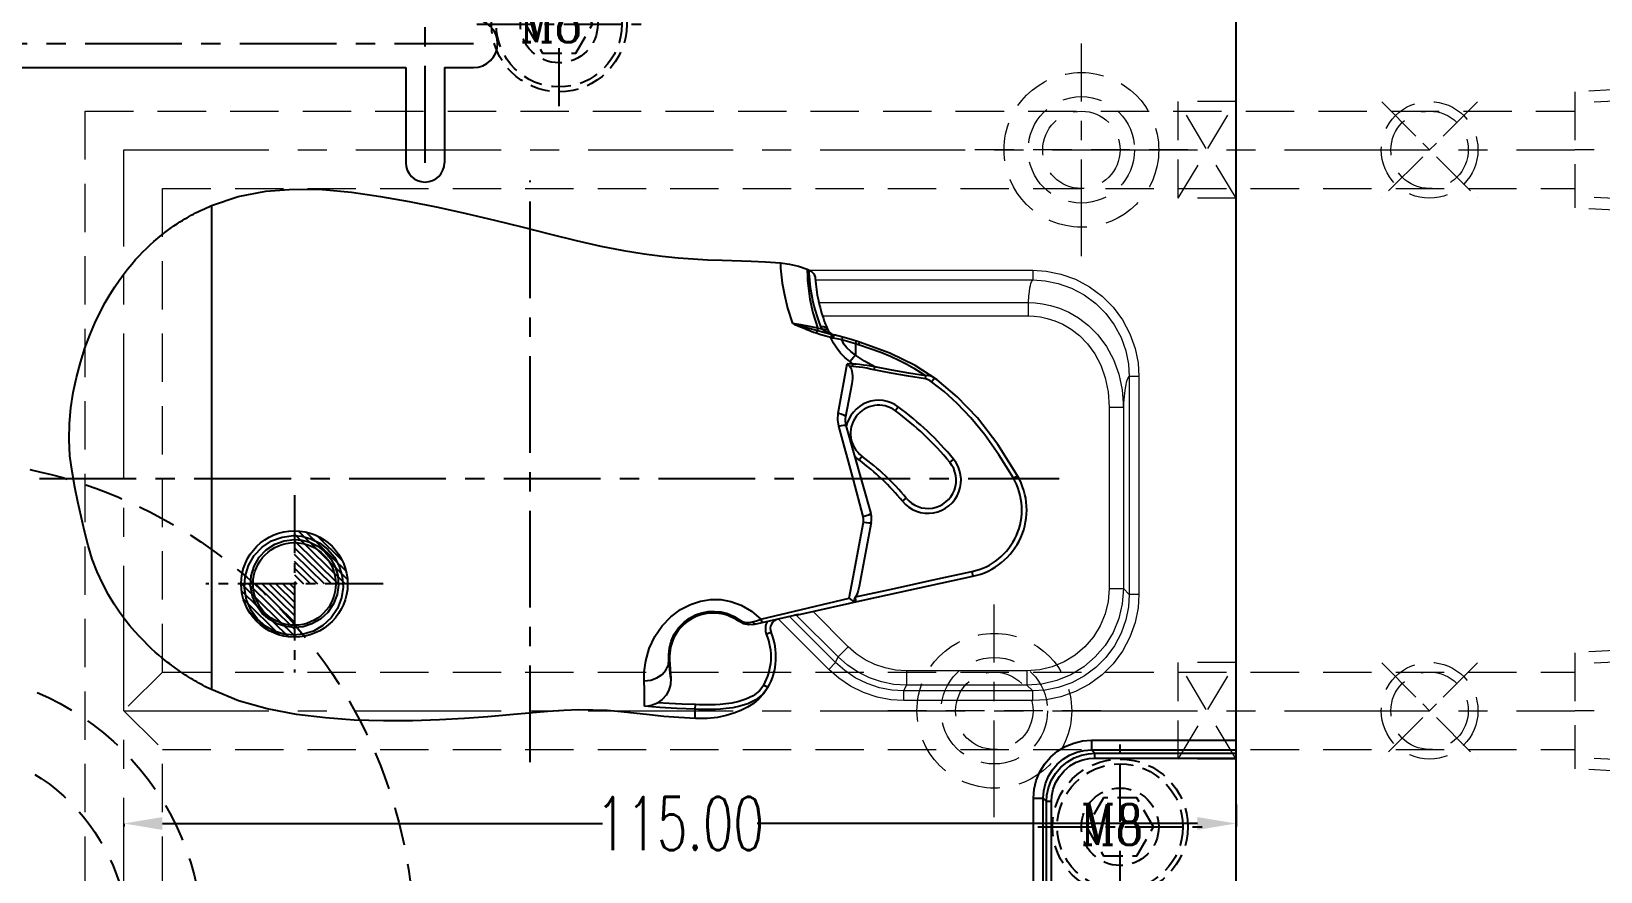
# Model space of a CAD drawing. Header units: millimetres. Extents: x 33920 to 35330, y -21664 to -20666.
# Drawn here: x 35062 to 35224.2, y -20955.9 to -20869.1 of the extents above; entities that cross this region are included whole.
import ezdxf

# ---------------------------------------------------------------- set-up
doc = ezdxf.new("R2010")
doc.units = ezdxf.units.MM
doc.header["$LTSCALE"] = 8
for name, pattern in [('CENTER', [2, 1.25, -0.25, 0.25, -0.25]), ('CENTER2', [1.125, 0.75, -0.125, 0.125, -0.125]), ('HIDDEN', [0.375, 0.25, -0.125])]:
    doc.linetypes.add(name, pattern=pattern)
doc.layers.get('DEFPOINTS').update_dxf_attribs({"color": 6})
for name, color, linetype in [('Cav-cor', 1, 'Continuous'), ('DEFAULT_1', 7, 'CENTER'), ('PIN', 5, 'Continuous'), ('Ru', 8, 'Continuous'), ('SCREW', 52, 'HIDDEN')]:
    doc.layers.add(name, color=color, linetype=linetype)
for name, color, linetype, lineweight in [('dim', 3, 'Continuous', 15), ('WR', 122, 'HIDDEN', 18), ('枕位', 75, 'Continuous', 15)]:
    doc.layers.add(name, color=color, linetype=linetype, lineweight=lineweight)
doc.styles.add('ROMANC', font='RomanC.ttf', dxfattribs={"width": 0.8, "height": 7})
doc.styles.get("Standard").update_dxf_attribs({"font": 'txt.shx', "width": 0.67, "bigfont": 'chineset.shx'})
doc.dimstyles.new('ISO-25', dxfattribs={"dimtxt": 5.5, "dimasz": 4, "dimexe": 0.3, "dimexo": 0.3, "dimtad": 0, "dimzin": 1, "dimdsep": 46, "dimtxsty": 'Standard', "dimcen": 0, "dimclrd": 3, "dimclre": 3, "dimclrt": 7, "dimazin": 0, "dimtfac": 1, "dimtofl": 0, "dimtmove": 0, "dimatfit": 0, "dimfxl": 0, "dimarcsym": 0})

# ---------------------------------------------------------------- blocks, each defined once
blk = doc.blocks.new('*D29203')
at = {"layer": 'DEFPOINTS', "color": 0}
for p in [(35177.56, -20773.32), (35251.56, -20963.32), (35275.86, -20963.32)]:
    blk.add_point(p, dxfattribs=at)
at = {"layer": 'dim', "color": 3, "lineweight": -2}
for p, q in [((35177.86, -20773.32), (35276.16, -20773.32)), ((35275.86, -20777.32), (35275.86, -20860.01)), ((35275.86, -20959.32), (35275.86, -20876.62)), ((35251.86, -20963.32), (35276.16, -20963.32))]:
    blk.add_line(p, q, dxfattribs=at)
at = {"layer": 'dim', "color": 3}
for points in [[(35276.53, -20777.32), (35275.2, -20777.32), (35275.86, -20773.32)], [(35275.2, -20959.32), (35276.53, -20959.32), (35275.86, -20963.32)]]:
    blk.add_solid(points, dxfattribs=at)
at = {"layer": 'dim', "color": 7, "insert": (35275.86, -20868.32), "char_height": 5.5, "attachment_point": 5, "rotation": 90}
blk.add_mtext('190.00', dxfattribs=at)
blk = doc.blocks.new('20160824.190002')
at = {"layer": 'SCREW', "linetype": 'CENTER2'}
for p, q in [((0, -8.5), (0, 8.5)), ((-8.5, 0), (8.5, 0))]:
    blk.add_line(p, q, dxfattribs=at)
at = {"layer": 'SCREW'}
blk.add_lwpolyline([(-1.73, 3), (-3.46, 0), (-1.73, -3), (1.73, -3), (3.46, 0), (1.73, 3)], close=True, dxfattribs=at)
for radius in [7, 6.5, 4]:
    blk.add_circle((0, 0), radius, dxfattribs=at)
at = {"layer": 'dim', "style": 'ROMANC', "width": 0.8}
blk.add_text('M8', height=4.186, dxfattribs=at).set_placement((-4.07, -1.86))
blk = doc.blocks.new('*D29248')
at = {"layer": 'DEFPOINTS', "color": 0}
for p in [(35186.56, -20948.72), (35071.56, -20950.71), (35186.56, -20950.97)]:
    blk.add_point(p, dxfattribs=at)
at = {"layer": 'dim', "color": 3, "lineweight": -2}
for p, q in [((35186.56, -20949.02), (35186.56, -20951.27)), ((35071.56, -20951.01), (35071.56, -20951.27)), ((35075.56, -20950.97), (35121.07, -20950.97)), ((35182.56, -20950.97), (35137.06, -20950.97))]:
    blk.add_line(p, q, dxfattribs=at)
at = {"layer": 'dim', "color": 3}
for points in [[(35075.56, -20950.31), (35075.56, -20951.64), (35071.56, -20950.97)], [(35182.56, -20951.64), (35182.56, -20950.31), (35186.56, -20950.97)]]:
    blk.add_solid(points, dxfattribs=at)
at = {"layer": 'dim', "color": 7, "insert": (35129.06, -20950.97), "char_height": 5.5, "attachment_point": 5}
blk.add_mtext('115.00', dxfattribs=at)
blk = doc.blocks.new('20160904.091557')
at = {"layer": 'WR', "linetype": 'CENTER', "ltscale": 0.5}
for p, q in [((4.95, -4.95), (-4.95, 4.95)), ((-4.95, -4.95), (4.95, 4.95))]:
    blk.add_line(p, q, dxfattribs=at)
at = {"layer": 'WR', "linetype": 'HIDDEN', "ltscale": 2}
for radius in [5, 4]:
    blk.add_circle((0, 0), radius, dxfattribs=at)
blk = doc.blocks.new('20160904.091723')
at = {"layer": 'WR', "linetype": 'CENTER'}
blk.add_line((0, 11), (0, -11), dxfattribs=at)
at = {"layer": 'WR', "linetype": 'HIDDEN', "ltscale": 2}
blk.add_line((-11, 0), (11, 0), dxfattribs=at)
for radius in [8, 5.5, 4]:
    blk.add_circle((0, 0), radius, dxfattribs=at)
blk = doc.blocks.new('20160905.163532')
at = {"layer": 'WR', "linetype": 'HIDDEN', "ltscale": 2.5}
for p, q in [((12.74, 40.25), (14.74, 42.25)), ((14.74, 42.25), (14.74, 13.25)), ((-8.26, 15.25), (-8.26, 40.25)), ((-8.26, 40.25), (12.74, 40.25)), ((12.74, 40.25), (12.74, 15.25)), ((-5.7, 36.25), (5.17, 36.25)), ((5.41, 35.75), (7.23, 35.75)), ((5.74, 35.75), (5.74, 19.75)), ((7.23, 19.75), (7.23, 35.75)), ((10.73, 37.25), (12.74, 37.25)), ((10.73, 34.15), (10.73, 37.25)), ((12.74, 18.25), (12.74, 37.25)), ((-8.82, 34.1), (-15.26, 33.76)), ((-8.82, 34.1), (-8.26, 34.1)), ((-8.26, 35.5), (-6.03, 35.5)), ((-6.26, 35.5), (-6.26, 20)), ((8.23, 20.75), (8.23, 34.75)), ((8.23, 34.75), (9.23, 34.75)), ((9.23, 34.15), (9.23, 34.75)), ((9.23, 34.15), (9.23, 34.75)), ((9.23, 21.35), (9.23, 34.15)), ((9.23, 34.15), (10.73, 34.15)), ((10.73, 21.35), (10.73, 34.15)), ((-15.26, 33.76), (-15.26, 21.74)), ((-8.26, 32.94), (-15.26, 32.57)), ((-5.27, 31.25), (4.74, 31.25)), ((-8.26, 22.56), (-15.26, 22.93)), ((-5.27, 24.25), (4.74, 24.25)), ((-8.82, 21.4), (-15.26, 21.74)), ((-8.82, 21.4), (-8.26, 21.4)), ((9.23, 21.35), (10.73, 21.35)), ((9.23, 21.35), (9.23, 20.75)), ((9.23, 21.35), (9.23, 20.75)), ((10.73, 21.35), (10.73, 18.25)), ((-8.26, 20), (-6.03, 20)), ((5.41, 19.75), (7.23, 19.75)), ((8.23, 20.75), (9.23, 20.75)), ((-5.7, 19.25), (5.17, 19.25)), ((10.73, 18.25), (12.74, 18.25)), ((-8.26, 15.25), (12.74, 15.25)), ((12.74, 15.25), (14.74, 13.25))]:
    blk.add_line(p, q, dxfattribs=at)
at = {"layer": 'WR', "linetype": 'CENTER'}
blk.add_line((14.74, 27.75), (-15.26, 27.75), dxfattribs=at)
at = {"layer": 'WR', "linetype": 'HIDDEN', "ltscale": 2.5}
for centre, radius, start, end in [((-1.79, 34.07), 4.47, 150.752, 219.0183), ((1.27, 34.07), 4.47, 320.9817, 29.248), ((7.23, 34.75), 1, 0, 90), ((0.4, 27.75), 6.66, 148.3016, 211.6984), ((-0.92, 27.75), 6.66, 328.3016, 31.6984), ((-1.79, 21.44), 4.47, 140.9817, 209.248), ((1.27, 21.44), 4.47, 330.752, 39.0183), ((7.23, 20.75), 1, 270, 0)]:
    blk.add_arc(centre, radius, start, end, dxfattribs=at)

msp = doc.modelspace()

# ---------------------------------------------------------------- hatches: boundary and pattern name
at = {"layer": 'PIN', "linetype": 'Continuous'}
h = msp.add_hatch(dxfattribs=at)
h.set_pattern_fill('ANSI31', color=4, scale=4, angle=90.5, style=0)
h.set_pattern_definition([(135.5, (35500.0001, -20951.09585), (-0.35045463, -0.3566252), [])])
h.paths.add_polyline_path([(35089.203, -20926.2), (35083.703, -20926.248, 0.4142136), (35089.251, -20931.7)])
h.paths.add_polyline_path([(35089.155, -20920.701), (35089.203, -20926.2), (35094.703, -20926.152, 0.4142136)])

# ---------------------------------------------------------------- linework, layer by layer
at = {"color": 8, "linetype": 'HIDDEN', "ltscale": 2}
for radius in [50, 28.15, 20.5]:
    msp.add_circle((35051.564, -20963.316), radius, dxfattribs=at)
at = {"layer": 'Cav-cor', "color": 1}
for p, q in [((35186.564, -20963.316), (35186.564, -20781.316)), ((35080.62, -20887.084), (35080.62, -20937.126)), ((35142.206, -20893.67), (35142.417, -20893.754)), ((35140.823, -20899.311), (35141.032, -20899.365)), ((35141.032, -20899.365), (35141.714, -20899.556)), ((35143.777, -20899.871), (35144.04, -20899.847)), ((35144.06, -20900.079), (35143.777, -20899.871)), ((35144.04, -20899.847), (35144.251, -20899.896)), ((35144.405, -20900.258), (35144.06, -20900.079)), ((35144.251, -20899.896), (35144.385, -20900.013)), ((35144.81, -20900.406), (35144.405, -20900.258)), ((35144.711, -20900.554), (35144.648, -20900.706)), ((35144.786, -20900.556), (35144.698, -20900.718)), ((35144.861, -20900.458), (35144.786, -20900.556)), ((35144.915, -20900.433), (35144.861, -20900.458)), ((35144.865, -20900.757), (35145.297, -20900.84)), ((35144.997, -20900.457), (35144.967, -20900.489)), ((35145.297, -20900.84), (35145.803, -20900.94)), ((35147.212, -20901.335), (35147.525, -20901.434)), ((35147.212, -20901.335), (35147.212, -20902.532)), ((35145.423, -20908.544), (35146.345, -20903.44)), ((35146.951, -20903.478), (35146.345, -20903.44)), ((35146.937, -20903.713), (35146.606, -20903.693)), ((35146.937, -20903.713), (35146.951, -20903.478)), ((35149.148, -20904.055), (35149.211, -20903.756)), ((35146.816, -20905.524), (35146.175, -20908.912)), ((35154.436, -20905.006), (35154.481, -20904.686)), ((35155.082, -20905.3), (35155.364, -20904.907)), ((35151.638, -20907.886), (35151.339, -20908.29)), ((35146.99, -20915.441), (35145.481, -20909.879)), ((35146.216, -20909.836), (35148.8, -20918.919)), ((35147.573, -20913.379), (35147.872, -20912.975)), ((35157.345, -20913.307), (35156.957, -20913.626)), ((35148.01, -20919.228), (35146.99, -20915.441)), ((35163.53, -20915.264), (35163.965, -20915.012)), ((35152.067, -20917.649), (35152.455, -20917.329)), ((35148.842, -20919.843), (35147.585, -20926.482)), ((35159.249, -20924.921), (35159.354, -20925.412)), ((35137.424, -20929.85), (35146.563, -20927.682)), ((35147.162, -20927.646), (35147.251, -20928.05)), ((35140.872, -20929.467), (35136.757, -20930.391)), ((35140.974, -20929.444), (35140.872, -20929.467)), ((35141.077, -20929.419), (35140.974, -20929.444)), ((35141.079, -20929.418), (35141.077, -20929.419)), ((35138.48, -20931.217), (35138.017, -20931.412)), ((35127.994, -20934.01), (35127.928, -20934.014)), ((35127.994, -20934.01), (35128.112, -20935.974)), ((35138.155, -20936.924), (35137.717, -20936.677)), ((35130.649, -20939.162), (35130.665, -20938.684)), ((35130.649, -20940.125), (35130.649, -20939.162)), ((35171.607, -20942.367), (35186.564, -20942.367)), ((35171.607, -20942.367), (35171.607, -20943.366)), ((35171.607, -20943.366), (35186.564, -20943.366)), ((35171.952, -20943.711), (35171.607, -20943.366)), ((35171.952, -20943.711), (35186.564, -20943.711)), ((35171.952, -20944.21), (35171.952, -20943.711)), ((35171.952, -20944.21), (35186.564, -20944.21)), ((35165.615, -20948.359), (35166.614, -20948.359)), ((35165.615, -20963.316), (35165.615, -20948.359)), ((35166.959, -20948.704), (35166.614, -20948.359)), ((35166.614, -20963.316), (35166.614, -20948.359)), ((35167.458, -20948.704), (35166.959, -20948.704)), ((35166.959, -20963.316), (35166.959, -20948.704)), ((35167.458, -20963.316), (35167.458, -20948.704))]:
    msp.add_line(p, q, dxfattribs=at)
for points in [[(35080.622, -20887.083), (35083.403, -20886.133), (35086.256, -20885.576), (35089.157, -20885.366), (35092.105, -20885.433), (35095.094, -20885.707), (35098.095, -20886.123), (35101.078, -20886.64), (35104.028, -20887.236), (35106.954, -20887.89), (35109.898, -20888.595), (35112.837, -20889.328), (35115.667, -20890.045), (35118.341, -20890.704), (35120.867, -20891.277), (35123.226, -20891.74), (35125.36, -20892.081), (35127.227, -20892.317), (35128.882, -20892.482), (35130.413, -20892.598), (35131.908, -20892.679), (35133.411, -20892.734)], [(35080.62, -20937.126), (35080.377, -20937.008), (35080.164, -20936.902), (35079.955, -20936.795), (35079.74, -20936.682), (35079.527, -20936.567), (35079.318, -20936.452), (35079.11, -20936.335), (35078.903, -20936.215), (35078.698, -20936.094), (35078.493, -20935.971), (35078.291, -20935.847), (35078.089, -20935.72), (35077.888, -20935.591), (35077.69, -20935.46), (35077.494, -20935.329), (35077.299, -20935.196), (35077.105, -20935.061), (35076.914, -20934.926), (35076.724, -20934.787), (35076.523, -20934.639), (35076.305, -20934.474), (35076.061, -20934.285), (35075.791, -20934.069), (35075.493, -20933.826), (35075.168, -20933.551), (35074.818, -20933.243), (35074.443, -20932.901), (35074.043, -20932.52), (35073.62, -20932.098), (35073.172, -20931.629), (35072.699, -20931.106), (35072.201, -20930.521), (35071.679, -20929.865), (35071.135, -20929.128), (35070.567, -20928.288), (35069.977, -20927.319), (35069.38, -20926.204), (35068.81, -20924.965), (35068.303, -20923.632), (35067.867, -20922.215), (35067.487, -20920.728), (35067.146, -20919.213), (35066.822, -20917.71), (35066.504, -20916.184), (35066.213, -20914.592), (35066, -20912.947), (35065.91, -20911.277), (35065.945, -20909.611), (35066.095, -20907.981), (35066.339, -20906.408), (35066.664, -20904.86), (35067.073, -20903.309), (35067.545, -20901.823), (35068.05, -20900.466), (35068.573, -20899.234), (35069.108, -20898.114), (35069.639, -20897.112), (35070.148, -20896.24), (35070.626, -20895.483), (35071.08, -20894.814), (35071.522, -20894.206), (35071.96, -20893.638), (35072.384, -20893.123), (35072.778, -20892.669), (35073.151, -20892.26), (35073.52, -20891.876), (35073.897, -20891.501), (35074.283, -20891.137), (35074.678, -20890.782), (35075.083, -20890.437), (35075.499, -20890.099), (35075.926, -20889.769), (35076.349, -20889.46), (35076.735, -20889.19), (35077.074, -20888.964), (35077.372, -20888.772), (35077.637, -20888.608), (35077.877, -20888.463), (35078.102, -20888.331), (35078.321, -20888.206), (35078.541, -20888.084), (35078.764, -20887.963), (35078.989, -20887.845), (35079.213, -20887.73), (35079.439, -20887.618), (35079.669, -20887.507), (35079.901, -20887.399), (35080.126, -20887.297), (35080.357, -20887.195), (35080.622, -20887.083)], [(35133.411, -20892.734), (35136.409, -20892.816), (35137.921, -20892.884), (35139.444, -20893)], [(35139.444, -20893), (35140.384, -20893.136), (35141.308, -20893.36), (35142.206, -20893.67)], [(35139.444, -20893), (35139.447, -20893.017), (35139.447, -20893.073), (35139.444, -20893.217), (35139.464, -20893.553), (35139.518, -20894.179), (35139.643, -20895.116), (35139.861, -20896.308), (35140.183, -20897.691), (35140.683, -20899.265)], [(35142.206, -20893.67), (35142.208, -20893.686), (35142.207, -20893.741), (35142.208, -20893.883), (35142.232, -20894.202), (35142.262, -20894.79), (35142.342, -20895.658), (35142.496, -20896.761), (35142.804, -20898.155), (35143.31, -20899.773)], [(35142.417, -20893.754), (35142.436, -20893.762), (35142.454, -20893.77)], [(35143.633, -20899.577), (35143.45, -20899.094), (35143.272, -20898.577), (35143.102, -20898.032), (35142.947, -20897.469), (35142.808, -20896.894), (35142.689, -20896.319), (35142.594, -20895.762), (35142.522, -20895.241), (35142.473, -20894.777), (35142.443, -20894.386), (35142.427, -20894.087), (35142.421, -20893.891), (35142.417, -20893.754)], [(35142.454, -20893.77), (35142.627, -20893.868), (35142.775, -20893.998), (35142.891, -20894.146), (35142.973, -20894.303), (35143.025, -20894.465), (35143.047, -20894.615)], [(35143.377, -20896.902), (35143.399, -20897.005), (35143.42, -20897.108)], [(35143.42, -20897.108), (35143.448, -20897.24), (35143.493, -20897.413), (35143.549, -20897.622)], [(35143.31, -20899.771), (35142.44, -20899.583), (35141.561, -20899.414), (35140.683, -20899.265)], [(35140.823, -20899.311), (35140.763, -20899.275), (35140.683, -20899.265)], [(35140.834, -20899.316), (35140.896, -20899.363), (35141.004, -20899.394), (35141.106, -20899.446), (35141.22, -20899.491), (35141.343, -20899.544)], [(35141.343, -20899.544), (35141.634, -20899.664), (35141.983, -20899.806)], [(35141.714, -20899.556), (35142.398, -20899.752), (35143.316, -20900.013)], [(35141.983, -20899.806), (35142.178, -20899.884), (35142.39, -20899.967), (35142.622, -20900.056), (35142.877, -20900.151), (35143.16, -20900.254)], [(35143.316, -20900.013), (35143.269, -20900.069), (35143.216, -20900.15), (35143.16, -20900.254)], [(35143.16, -20900.254), (35143.642, -20900.414), (35144.132, -20900.561), (35144.628, -20900.702)], [(35143.316, -20900.013), (35143.309, -20899.95), (35143.307, -20899.869), (35143.31, -20899.772)], [(35143.777, -20899.871), (35143.544, -20899.821), (35143.31, -20899.773)], [(35143.316, -20900.013), (35143.804, -20900.145), (35144.81, -20900.406)], [(35143.633, -20899.577), (35143.937, -20899.598), (35144.173, -20899.7), (35144.312, -20899.871)], [(35143.777, -20899.871), (35143.696, -20899.72), (35143.633, -20899.577)], [(35144.628, -20900.702), (35144.673, -20900.712), (35144.698, -20900.718)], [(35146.621, -20903.21), (35146.117, -20902.772), (35145.666, -20902.325), (35145.266, -20901.837), (35144.92, -20901.297), (35144.628, -20900.702)], [(35144.698, -20900.718), (35144.781, -20900.739), (35144.865, -20900.757)], [(35144.809, -20900.406), (35144.766, -20900.451), (35144.711, -20900.554)], [(35144.967, -20900.489), (35144.921, -20900.592), (35144.865, -20900.757)], [(35147.633, -20901.205), (35146.765, -20900.938), (35145.886, -20900.689), (35144.997, -20900.457)], [(35145.843, -20900.677), (35145.846, -20900.71), (35145.832, -20900.8), (35145.803, -20900.94)], [(35145.803, -20900.94), (35146.276, -20901.062), (35146.744, -20901.194), (35147.212, -20901.335)], [(35147.212, -20902.532), (35146.729, -20902.166), (35146.328, -20901.8), (35146.017, -20901.398), (35145.803, -20900.94)], [(35147.312, -20901.106), (35147.294, -20901.129), (35147.26, -20901.208), (35147.212, -20901.335)], [(35146.621, -20903.21), (35146.82, -20902.971), (35147.017, -20902.745), (35147.212, -20902.532)], [(35149.211, -20903.756), (35148.141, -20903.164), (35147.212, -20902.532)], [(35147.633, -20901.205), (35147.613, -20901.229), (35147.576, -20901.308), (35147.525, -20901.434)], [(35147.525, -20901.434), (35148.739, -20901.843), (35149.831, -20902.252), (35150.815, -20902.661), (35151.707, -20903.073), (35152.52, -20903.488), (35153.252, -20903.899), (35153.902, -20904.299), (35154.481, -20904.686)], [(35163.965, -20915.012), (35161.911, -20911.774), (35159.81, -20909.04), (35157.731, -20906.845), (35155.646, -20905.09), (35153.378, -20903.622), (35150.769, -20902.354), (35147.633, -20901.205)], [(35146.606, -20903.693), (35146.481, -20903.566), (35146.345, -20903.44)], [(35146.606, -20903.693), (35146.709, -20903.838), (35146.788, -20904.015), (35146.843, -20904.217), (35146.878, -20904.439), (35146.893, -20904.681), (35146.888, -20904.942), (35146.863, -20905.223), (35146.816, -20905.523)], [(35146.951, -20903.478), (35146.784, -20903.344), (35146.621, -20903.21)], [(35150.897, -20904.407), (35148.767, -20903.977), (35148.374, -20903.902), (35147.981, -20903.834), (35147.602, -20903.778), (35147.249, -20903.737), (35146.937, -20903.713)], [(35149.211, -20903.756), (35148.825, -20903.687), (35148.425, -20903.621), (35148.024, -20903.564), (35147.636, -20903.52), (35147.273, -20903.491), (35146.951, -20903.478)], [(35154.481, -20904.686), (35152.734, -20904.419), (35150.956, -20904.101), (35149.211, -20903.756)], [(35154.436, -20905.006), (35152.681, -20904.732), (35150.897, -20904.407)], [(35155.082, -20905.3), (35154.937, -20905.204), (35154.798, -20905.129), (35154.668, -20905.071), (35154.546, -20905.03), (35154.436, -20905.006)], [(35155.138, -20904.761), (35155.005, -20904.709), (35154.824, -20904.67), (35154.648, -20904.663), (35154.481, -20904.686)], [(35163.53, -20915.264), (35162.031, -20912.844), (35160.567, -20910.781), (35159.137, -20909.032), (35157.739, -20907.551), (35156.389, -20906.32), (35155.082, -20905.3)], [(35145.481, -20909.879), (35145.377, -20909.218), (35145.423, -20908.544)], [(35145.423, -20908.544), (35145.723, -20908.617), (35145.971, -20908.713), (35146.13, -20908.817), (35146.175, -20908.912)], [(35145.481, -20909.879), (35145.756, -20909.819), (35145.989, -20909.789), (35146.149, -20909.795), (35146.216, -20909.836)], [(35148.01, -20919.228), (35148.316, -20919.136), (35148.576, -20919.044), (35148.746, -20918.968), (35148.8, -20918.919)], [(35146.563, -20927.682), (35146.976, -20925.517), (35148.032, -20919.8)], [(35148.032, -20919.8), (35148.053, -20919.512), (35148.01, -20919.228)], [(35148.032, -20919.8), (35148.336, -20919.849), (35148.596, -20919.874), (35148.774, -20919.872), (35148.842, -20919.843)], [(35089.123, -20931.506), (35088.109, -20931.401), (35087.116, -20931.086), (35086.209, -20930.576), (35085.388, -20929.853), (35084.716, -20928.934), (35084.249, -20927.847), (35084.039, -20926.644), (35084.114, -20925.435), (35084.46, -20924.293), (35085.052, -20923.27), (35085.861, -20922.409), (35086.845, -20921.757), (35087.949, -20921.349), (35089.122, -20921.207)], [(35089.203, -20930.71), (35088.301, -20930.616), (35087.418, -20930.338), (35086.61, -20929.889), (35085.879, -20929.253), (35085.28, -20928.443), (35084.863, -20927.485), (35084.674, -20926.425), (35084.738, -20925.358), (35085.044, -20924.349), (35085.57, -20923.444), (35086.291, -20922.682), (35087.169, -20922.104), (35088.156, -20921.743), (35089.203, -20921.618)], [(35089.122, -20921.207), (35089.971, -20921.276), (35090.898, -20921.523), (35091.816, -20921.975), (35092.649, -20922.624), (35093.334, -20923.436), (35093.84, -20924.374), (35094.147, -20925.419), (35094.229, -20926.523), (35094.072, -20927.637), (35093.659, -20928.728), (35092.999, -20929.713), (35092.142, -20930.513), (35091.163, -20931.08), (35090.138, -20931.405), (35089.123, -20931.506)], [(35089.203, -20921.618), (35089.962, -20921.679), (35090.792, -20921.898), (35091.614, -20922.298), (35092.359, -20922.873), (35092.972, -20923.592), (35093.424, -20924.422), (35093.698, -20925.346), (35093.769, -20926.323), (35093.626, -20927.308), (35093.254, -20928.271), (35092.663, -20929.139), (35091.895, -20929.843), (35091.02, -20930.34), (35090.106, -20930.623), (35089.203, -20930.71)], [(35141.247, -20929.383), (35148.323, -20927.814), (35153.837, -20926.606), (35159.354, -20925.412)], [(35147.218, -20927.543), (35151.227, -20926.662), (35155.237, -20925.788), (35159.249, -20924.921)], [(35147.585, -20926.481), (35147.492, -20926.875), (35147.369, -20927.229), (35147.218, -20927.543)], [(35125.357, -20936.234), (35125.374, -20935.302), (35125.522, -20934.159), (35125.878, -20932.882), (35126.455, -20931.645), (35127.222, -20930.533), (35128.131, -20929.594), (35129.118, -20928.859), (35130.142, -20928.324), (35131.187, -20927.979), (35132.234, -20927.816), (35133.274, -20927.827), (35134.323, -20928.014), (35135.399, -20928.407), (35136.468, -20929.03), (35137.424, -20929.85)], [(35147.237, -20928.053), (35147.117, -20928.04), (35146.942, -20927.959), (35146.75, -20927.828), (35146.563, -20927.682)], [(35147.247, -20928.05), (35147.175, -20928.041), (35147.119, -20927.989), (35147.09, -20927.903), (35147.104, -20927.785), (35147.162, -20927.646)], [(35147.162, -20927.646), (35147.189, -20927.595), (35147.218, -20927.543)], [(35127.928, -20934.014), (35127.908, -20933.498), (35127.966, -20932.857), (35128.151, -20932.123), (35128.474, -20931.395), (35128.917, -20930.738), (35129.454, -20930.179), (35130.052, -20929.734), (35130.681, -20929.405), (35131.329, -20929.184), (35131.985, -20929.062), (35132.639, -20929.036), (35133.295, -20929.103), (35133.968, -20929.273), (35134.656, -20929.567), (35135.318, -20929.992)], [(35135.143, -20930.064), (35135.275, -20930.01), (35135.318, -20929.992)], [(35136.757, -20930.391), (35136.196, -20930.437), (35135.641, -20930.324), (35135.143, -20930.064)], [(35135.318, -20929.992), (35135.59, -20930.134), (35135.9, -20930.206), (35136.234, -20930.206), (35136.574, -20930.137)], [(35135.318, -20929.992), (35135.702, -20930.215), (35136.122, -20930.349), (35136.556, -20930.39), (35136.754, -20930.367)], [(35136.574, -20930.137), (35136.972, -20930.009), (35137.424, -20929.85)], [(35136.574, -20930.137), (35136.708, -20930.267), (35136.848, -20930.336)], [(35137.424, -20929.85), (35137.489, -20930.045), (35137.543, -20930.168), (35137.581, -20930.206)], [(35141.366, -20929.357), (35141.22, -20929.388), (35141.124, -20929.408), (35141.079, -20929.418)], [(35125.357, -20936.234), (35126.035, -20936.153), (35126.667, -20935.925), (35127.208, -20935.568), (35127.616, -20935.106), (35127.862, -20934.575), (35127.928, -20934.014)], [(35128.111, -20935.973), (35128.053, -20935.402), (35127.992, -20934.741), (35127.928, -20934.014)], [(35125.41, -20938.847), (35125.402, -20938.447), (35125.395, -20937.897), (35125.382, -20937.168), (35125.357, -20936.234)], [(35128.112, -20935.974), (35128.08, -20936.594), (35127.912, -20937.186), (35127.621, -20937.712), (35127.219, -20938.154), (35126.74, -20938.48)], [(35137.717, -20936.677), (35137.279, -20937.26), (35136.64, -20937.763), (35135.887, -20938.13), (35135.134, -20938.368), (35134.432, -20938.516), (35133.798, -20938.606), (35133.225, -20938.659), (35132.703, -20938.689), (35132.222, -20938.702), (35131.779, -20938.706), (35131.372, -20938.702), (35131.001, -20938.694), (35130.665, -20938.684)], [(35111.466, -20939.742), (35109.197, -20939.93), (35106.791, -20940.107), (35104.215, -20940.256), (35101.399, -20940.356), (35098.396, -20940.372), (35095.384, -20940.277), (35092.41, -20940.056), (35089.411, -20939.687), (35086.398, -20939.113), (35083.438, -20938.275), (35080.62, -20937.126)], [(35138.155, -20936.924), (35137.739, -20937.538), (35137.229, -20938.086), (35136.651, -20938.559), (35136.029, -20938.956), (35135.833, -20939.063)], [(35138.155, -20936.924), (35137.635, -20937.614), (35136.9, -20938.192), (35136.065, -20938.597)], [(35123.001, -20939.43), (35121.534, -20939.304), (35120.068, -20939.238), (35118.597, -20939.234), (35117.071, -20939.29), (35115.413, -20939.402), (35111.466, -20939.742)], [(35130.654, -20940.125), (35128.944, -20940.017), (35127.391, -20939.896), (35125.918, -20939.752), (35123.001, -20939.43)], [(35125.41, -20938.849), (35125.787, -20938.808), (35126.136, -20938.726), (35126.454, -20938.613), (35126.74, -20938.48)], [(35130.649, -20939.162), (35128.723, -20939.087), (35126.974, -20938.982), (35125.41, -20938.849)], [(35130.665, -20938.684), (35129.261, -20938.631), (35127.953, -20938.564), (35126.74, -20938.48)], [(35136.065, -20938.597), (35135.255, -20938.849), (35134.514, -20939.001), (35133.853, -20939.091), (35133.26, -20939.143), (35132.723, -20939.171), (35132.23, -20939.184), (35131.778, -20939.186), (35131.364, -20939.181), (35130.988, -20939.172), (35130.649, -20939.162)], [(35135.833, -20939.063), (35135.369, -20939.289), (35134.649, -20939.574), (35133.846, -20939.814), (35132.934, -20940.003), (35131.881, -20940.122), (35130.654, -20940.125)], [(35165.615, -20948.359), (35165.686, -20947.438), (35165.904, -20946.521), (35166.265, -20945.643), (35166.76, -20944.835), (35167.37, -20944.12), (35168.085, -20943.51), (35168.894, -20943.015), (35169.773, -20942.654), (35170.689, -20942.438), (35171.607, -20942.367)], [(35166.614, -20948.359), (35166.673, -20947.59), (35166.854, -20946.825), (35167.155, -20946.093), (35167.567, -20945.42), (35168.075, -20944.825), (35168.671, -20944.317), (35169.345, -20943.905), (35170.077, -20943.605), (35170.84, -20943.425), (35171.607, -20943.366)], [(35166.959, -20948.704), (35167.005, -20948.029), (35167.163, -20947.29), (35167.455, -20946.534), (35167.883, -20945.81), (35168.434, -20945.16), (35169.087, -20944.614), (35169.811, -20944.193), (35170.562, -20943.908), (35171.292, -20943.755), (35171.952, -20943.711)], [(35167.458, -20948.704), (35167.499, -20948.097), (35167.641, -20947.432), (35167.903, -20946.752), (35168.289, -20946.099), (35168.785, -20945.514), (35169.373, -20945.022), (35170.026, -20944.643), (35170.702, -20944.387), (35171.358, -20944.249), (35171.952, -20944.21)]]:
    msp.add_lwpolyline(points, dxfattribs=at)
msp.add_circle((35089.203, -20926.2), 4.271, dxfattribs=at)
for centre, radius, start, end in [((35159.784, -20893.368), 16.784, 184.26353, 192.15745), ((35159.784, -20893.368), 16.784, 194.68399, 202.79953), ((35145.239, -20899.482), 1.005, 202.79953, 256.0614), ((35149.606, -20910.633), 3.417, 53.5, 168.7866), ((35148.149, -20909.286), 2.01, 169.28, 195.88), ((35149.606, -20910.633), 2.915, 53.5, 233.5), ((35132.509, -20933.738), 31.658, 39.44132, 53.5), ((35132.509, -20933.738), 32.16, 39.44132, 53.5), ((35149.606, -20910.633), 3.417, 222.96777, 233.5), ((35132.509, -20933.738), 25.326, 39.44132, 53.5), ((35132.509, -20933.738), 25.828, 39.44132, 53.5), ((35154.706, -20915.478), 3.417, 219.44132, 39.44132), ((35154.706, -20915.478), 2.915, 219.44132, 39.44132), ((35157.875, -20918.535), 6.532, 282.14155, 30.04523), ((35157.875, -20918.535), 7.035, 282.14155, 30.04523), ((35146.867, -20919.469), 2.01, 349.28, 15.88), ((35132.509, -20933.74), 4.522, 54.36819, 183.42), ((35139.405, -20930.826), 1.508, 150.85138, 202.90738), ((35139.405, -20930.826), 1.005, 102.64918, 202.90738), ((35132.509, -20933.74), 5.98, 330.58455, 22.90738), ((35132.509, -20933.74), 6.482, 330.58455, 22.90738)]:
    msp.add_arc(centre, radius, start, end, dxfattribs=at)
at = {"layer": 'DEFAULT_1', "color": 2, "linetype": 'CENTER'}
for p, q in [((35113.564, -20944.646), (35113.564, -20884.49)), ((35062.852, -20915.316), (35168.28, -20915.316))]:
    msp.add_line(p, q, dxfattribs=at)
at = {"layer": 'PIN', "color": 4, "linetype": 'CENTER2'}
for p, q in [((35089.203, -20917.037), (35089.203, -20935.364)), ((35098.366, -20926.2), (35080.04, -20926.2))]:
    msp.add_line(p, q, dxfattribs=at)
at = {"layer": 'PIN', "color": 4, "linetype": 'Continuous'}
msp.add_circle((35089.203, -20926.2), 5.5, dxfattribs=at)
at = {"layer": 'Ru', "linetype": 'CENTER'}
for p, q in [((35102.711, -20882.645), (35102.711, -20856.853)), ((35051.564, -20870.316), (35107.711, -20870.316))]:
    msp.add_line(p, q, dxfattribs=at)
at = {"layer": 'Ru'}
for p, q in [((35054.564, -20872.816), (35100.711, -20872.816)), ((35100.711, -20872.816), (35100.711, -20882.645)), ((35104.711, -20872.816), (35107.711, -20872.816)), ((35104.711, -20872.816), (35104.711, -20882.645))]:
    msp.add_line(p, q, dxfattribs=at)
for centre, radius, start, end in [((35107.711, -20870.316), 2.5, 270, 90), ((35102.711, -20882.645), 2, 180, 0)]:
    msp.add_arc(centre, radius, start, end, dxfattribs=at)
at = {"layer": 'WR', "linetype": 'HIDDEN', "ltscale": 2}
for p, q in [((35180.564, -20886.316), (35180.564, -20876.316)), ((35180.564, -20886.316), (35186.564, -20876.316)), ((35186.564, -20886.316), (35180.564, -20876.316)), ((35186.564, -20876.316), (35180.564, -20876.316)), ((35186.564, -20886.316), (35186.564, -20876.316)), ((35186.564, -20886.316), (35180.564, -20886.316)), ((35180.564, -20944.316), (35180.564, -20934.316)), ((35180.564, -20944.316), (35186.564, -20934.316)), ((35186.564, -20944.316), (35180.564, -20934.316)), ((35186.564, -20934.316), (35180.564, -20934.316)), ((35186.564, -20944.316), (35186.564, -20934.316)), ((35186.564, -20944.316), (35180.564, -20944.316))]:
    msp.add_line(p, q, dxfattribs=at)
at = {"layer": 'WR', "linetype": 'HIDDEN', "ltscale": 2.5}
for p, q in [((35067.564, -20957.316), (35067.564, -20877.316)), ((35067.564, -20877.316), (35221.564, -20877.316)), ((35075.564, -20885.316), (35221.564, -20885.316)), ((35075.564, -20935.316), (35075.564, -20885.316)), ((35075.564, -20935.316), (35071.564, -20939.316)), ((35075.564, -20935.316), (35221.564, -20935.316)), ((35071.564, -20939.316), (35075.564, -20943.316)), ((35075.564, -20943.316), (35221.564, -20943.316)), ((35075.564, -20957.316), (35075.564, -20943.316))]:
    msp.add_line(p, q, dxfattribs=at)
at = {"layer": 'WR', "linetype": 'CENTER', "ltscale": 1.5}
for p, q in [((35071.564, -20963.316), (35071.564, -20881.316)), ((35071.564, -20881.316), (35221.564, -20881.316)), ((35071.564, -20939.316), (35221.564, -20939.316))]:
    msp.add_line(p, q, dxfattribs=at)
at = {"layer": '枕位', "linetype": 'ByBlock'}
for p, q in [((35142.454, -20893.77), (35165.532, -20893.77)), ((35165.532, -20893.77), (35165.532, -20894.768)), ((35143.059, -20894.768), (35165.532, -20894.768)), ((35143.42, -20897.108), (35165.083, -20897.108)), ((35165.083, -20898.492), (35165.083, -20897.108)), ((35143.802, -20898.492), (35165.083, -20898.492)), ((35176.513, -20904.755), (35175.515, -20904.755)), ((35175.515, -20904.755), (35175.515, -20927.28)), ((35176.513, -20904.755), (35176.513, -20927.28)), ((35173.423, -20907.933), (35174.921, -20907.933)), ((35173.423, -20907.933), (35173.423, -20926.686)), ((35174.921, -20907.933), (35174.921, -20926.686)), ((35173.423, -20926.686), (35174.921, -20926.686)), ((35175.515, -20927.28), (35174.921, -20926.686)), ((35176.513, -20927.28), (35175.515, -20927.28)), ((35144.454, -20935.048), (35139.239, -20929.833)), ((35145.16, -20934.342), (35140.393, -20929.574)), ((35145.406, -20933.748), (35141.077, -20929.419)), ((35146.465, -20932.689), (35142.811, -20929.034)), ((35146.465, -20932.689), (35145.406, -20933.748)), ((35144.454, -20935.048), (35145.16, -20934.342)), ((35145.16, -20934.342), (35145.406, -20933.748)), ((35164.935, -20935.175), (35152.467, -20935.175)), ((35152.467, -20935.175), (35152.467, -20936.673)), ((35164.935, -20935.175), (35164.935, -20936.673)), ((35152.221, -20937.266), (35152.467, -20936.673)), ((35164.935, -20936.673), (35152.467, -20936.673)), ((35165.528, -20937.266), (35164.935, -20936.673)), ((35165.528, -20937.266), (35152.221, -20937.266)), ((35152.221, -20938.265), (35152.221, -20937.266)), ((35165.528, -20938.265), (35152.221, -20938.265)), ((35165.528, -20938.265), (35165.528, -20937.266))]:
    msp.add_line(p, q, dxfattribs=at)
for points in [[(35165.532, -20893.77), (35166.932, -20893.859), (35168.434, -20894.159), (35169.95, -20894.696), (35171.398, -20895.466), (35172.705, -20896.433), (35173.844, -20897.572), (35174.812, -20898.877), (35175.582, -20900.324), (35176.121, -20901.84), (35176.423, -20903.345), (35176.513, -20904.755)], [(35165.083, -20897.108), (35165.139, -20896.45), (35165.193, -20895.963), (35165.246, -20895.601), (35165.297, -20895.331), (35165.349, -20895.129), (35165.405, -20894.978), (35165.465, -20894.862), (35165.532, -20894.768)], [(35165.532, -20894.768), (35166.806, -20894.849), (35168.172, -20895.122), (35169.551, -20895.61), (35170.867, -20896.309), (35172.054, -20897.189), (35173.089, -20898.223), (35173.969, -20899.41), (35174.669, -20900.725), (35175.158, -20902.103), (35175.433, -20903.471), (35175.515, -20904.755)], [(35165.083, -20897.108), (35165.78, -20897.136), (35166.546, -20897.226), (35167.385, -20897.4), (35168.294, -20897.682), (35169.263, -20898.101), (35170.275, -20898.687), (35171.298, -20899.469), (35172.282, -20900.46), (35173.164, -20901.646), (35173.894, -20903.001), (35174.445, -20904.505), (35174.793, -20906.143), (35174.921, -20907.933)], [(35165.083, -20898.492), (35165.676, -20898.514), (35166.327, -20898.591), (35167.04, -20898.74), (35167.812, -20898.982), (35168.636, -20899.342), (35169.495, -20899.846), (35170.363, -20900.52), (35171.198, -20901.376), (35171.945, -20902.404), (35172.564, -20903.582), (35173.028, -20904.897), (35173.32, -20906.34), (35173.423, -20907.933)], [(35174.921, -20907.933), (35174.987, -20907.115), (35175.054, -20906.463), (35175.12, -20905.966), (35175.184, -20905.6), (35175.245, -20905.33), (35175.305, -20905.129), (35175.368, -20904.976), (35175.437, -20904.855), (35175.515, -20904.755)], [(35173.423, -20926.686), (35173.32, -20928.008), (35173.01, -20929.303), (35172.501, -20930.537), (35171.804, -20931.675), (35170.938, -20932.69), (35169.924, -20933.556), (35168.785, -20934.253), (35167.552, -20934.762), (35166.256, -20935.071), (35164.935, -20935.175)], [(35174.921, -20926.686), (35174.798, -20928.242), (35174.434, -20929.765), (35173.834, -20931.215), (35173.015, -20932.554), (35171.996, -20933.747), (35170.803, -20934.766), (35169.464, -20935.586), (35168.014, -20936.186), (35166.491, -20936.55), (35164.935, -20936.673)], [(35175.515, -20927.28), (35175.434, -20928.553), (35175.162, -20929.917), (35174.675, -20931.295), (35173.977, -20932.611), (35173.098, -20933.8), (35172.063, -20934.837), (35170.877, -20935.717), (35169.562, -20936.419), (35168.181, -20936.909), (35166.811, -20937.184), (35165.528, -20937.266)], [(35176.513, -20927.28), (35176.424, -20928.679), (35176.125, -20930.179), (35175.589, -20931.694), (35174.821, -20933.143), (35173.853, -20934.451), (35172.715, -20935.591), (35171.41, -20936.561), (35169.963, -20937.332), (35168.444, -20937.872), (35166.937, -20938.175), (35165.528, -20938.265)], [(35152.467, -20935.175), (35151.363, -20935.103), (35150.273, -20934.886), (35149.219, -20934.529), (35148.221, -20934.036), (35147.297, -20933.418), (35146.465, -20932.689)], [(35152.221, -20938.265), (35150.858, -20938.18), (35149.435, -20937.906), (35148.023, -20937.431), (35146.687, -20936.769), (35145.483, -20935.956), (35144.454, -20935.048)], [(35152.221, -20937.266), (35150.98, -20937.189), (35149.688, -20936.94), (35148.405, -20936.509), (35147.191, -20935.907), (35146.097, -20935.168), (35145.16, -20934.342)], [(35152.467, -20936.673), (35151.168, -20936.588), (35149.886, -20936.333), (35148.646, -20935.912), (35147.472, -20935.333), (35146.385, -20934.607), (35145.406, -20933.748)]]:
    msp.add_lwpolyline(points, dxfattribs=at)

# ---------------------------------------------------------------- block references
at = {"layer": 'SCREW'}
for p in [(35116.564, -20868.316), (35174.564, -20951.316)]:
    msp.add_blockref('20160824.190002', p, dxfattribs=at)
at = {"layer": 'WR'}
for p in [(35236.826, -20909.069), (35236.826, -20967.069)]:
    msp.add_blockref('20160905.163532', p, dxfattribs=at)
at = {"layer": 'WR', "rotation": 180}
for name, p in [('20160904.091723', (35170.564, -20881.316)), ('20160904.091557', (35206.564, -20881.316)), ('20160904.091723', (35161.564, -20939.316)), ('20160904.091557', (35206.564, -20939.316))]:
    msp.add_blockref(name, p, dxfattribs=at)

# ---------------------------------------------------------------- dimensions: what is measured, and where the dimension line sits
at = {"layer": 'dim'}
dim = msp.add_linear_dim(base=(35275.865, -20963.316), p1=(35177.564, -20773.316), p2=(35251.564, -20963.316), angle=270, dimstyle='ISO-25', dxfattribs=at)
dim.commit()
dim.dimension.update_dxf_attribs({"geometry": '*D29203', "text_midpoint": (35275.865, -20868.316)})
dim = msp.add_linear_dim(base=(35186.564, -20950.972), p1=(35071.564, -20950.713), p2=(35186.564, -20948.72), dimstyle='ISO-25', dxfattribs=at)
dim.commit()
dim.dimension.update_dxf_attribs({"geometry": '*D29248', "text_midpoint": (35129.064, -20950.972)})

doc.saveas('drawing.dxf')
